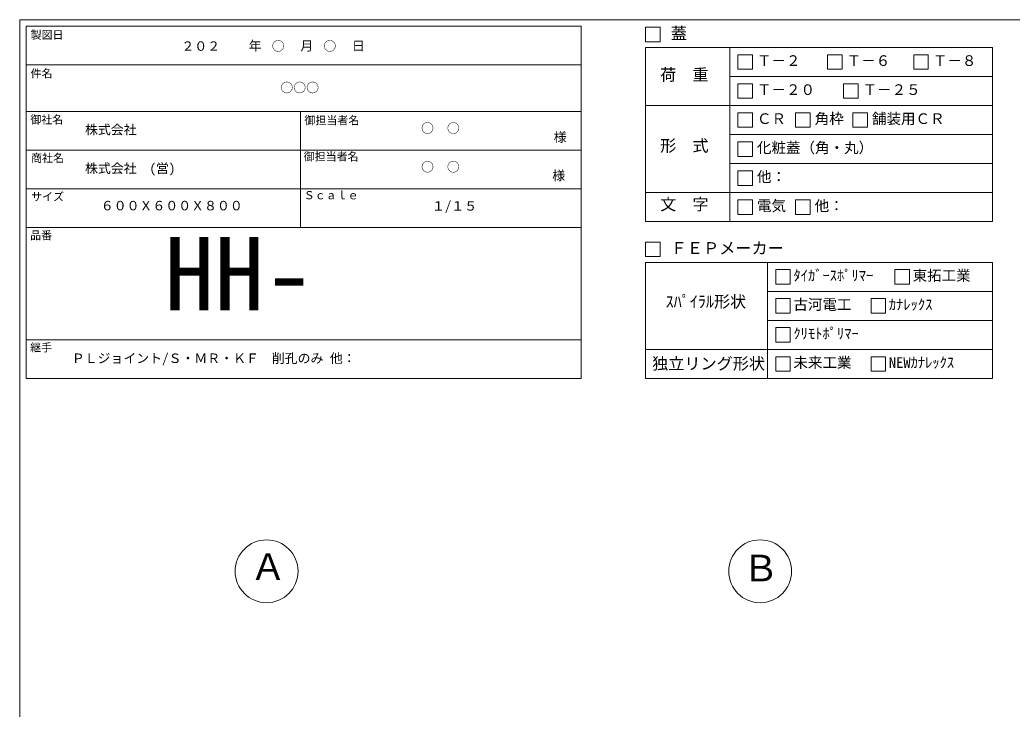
# Model space of a CAD drawing. Units: millimetres, scale not verified. Extents: x -4890 to 18497, y -2288 to 2288.
# Drawn here: x -1230 to 1846, y 151 to 2288 of the extents above; entities that cross this region are included whole.
import ezdxf
from ezdxf.enums import TextEntityAlignment as Align

# ---------------------------------------------------------------- set-up
doc = ezdxf.new("R2010")
doc.units = ezdxf.units.MM
doc.header["$LTSCALE"] = 10
for name, color, linetype, lineweight in [('0-2_waku', 7, 'Continuous', 18), ('0-3_gaikei', 7, 'Continuous', 18), ('0-E_文字１', 7, 'Continuous', 18), ('1-5_文字２', 7, 'Continuous', 5)]:
    doc.layers.add(name, color=color, linetype=linetype, lineweight=lineweight)
doc.styles.add('ＭＳ ゴシック', font='')
doc.styles.get('ＭＳ ゴシック').set_extended_font_data('MS Gothic')

msp = doc.modelspace()

# ---------------------------------------------------------------- linework, layer by layer
at = {"layer": '0-2_waku'}
for p, q in [((-1230.01, 2288.44), (-1230.01, -1986.56)), ((-1210.01, 2268.44), (-1210.01, 1176.44)), ((-1210.01, 2268.44), (509.99, 2268.44)), ((-1210.01, 2268.44), (-1210.01, 1176.44)), ((-1210.01, 2268.44), (509.99, 2268.44)), ((-1210.01, 2268.44), (-1210.01, 1176.44)), ((509.99, 2268.44), (509.99, 1176.44)), ((709.99, 2202.66), (1784.99, 2202.66)), ((709.99, 2202.66), (709.99, 1662.66)), ((970.66, 2202.66), (970.66, 1662.66)), ((1784.99, 2202.66), (1784.99, 1662.66)), ((-1210.01, 2148.44), (509.99, 2148.44)), ((-1210.01, 2148.44), (509.99, 2148.44)), ((-1210.01, 2148.44), (509.99, 2148.44)), ((-1210.01, 2148.44), (509.99, 2148.44)), ((970.66, 2112.66), (1784.99, 2112.66)), ((-1210.01, 2004.44), (509.99, 2004.44)), ((-1210.01, 2004.44), (509.99, 2004.44)), ((-360.01, 2004.44), (-360.01, 1644.44)), ((709.99, 2022.66), (1784.99, 2022.66)), ((970.66, 1932.66), (1784.99, 1932.66)), ((-1210.01, 1884.44), (509.99, 1884.44)), ((970.66, 1842.66), (1784.99, 1842.66)), ((-1210.01, 1764.44), (509.99, 1764.44)), ((709.99, 1752.66), (1784.99, 1752.66)), ((709.99, 1662.66), (1784.99, 1662.66)), ((-1210.01, 1644.44), (509.99, 1644.44)), ((709.99, 1536.44), (1784.99, 1536.44)), ((709.99, 1536.44), (709.99, 1176.44)), ((1087.81, 1536.44), (1087.81, 1176.44)), ((1784.99, 1536.44), (1784.99, 1176.44)), ((1087.81, 1446.44), (1784.99, 1446.44)), ((1087.81, 1356.44), (1784.99, 1356.44)), ((-1210.01, 1296.44), (509.99, 1296.44)), ((709.99, 1266.44), (1784.99, 1266.44)), ((-1210.01, 1176.44), (509.99, 1176.44)), ((709.99, 1176.44), (1784.99, 1176.44)), ((709.99, 1176.44), (1784.99, 1176.44))]:
    msp.add_line(p, q, dxfattribs=at)
for points in [[(-1230.01, 2288.44), (-1230.01, -1986.56), (4889.99, -1986.56)], [(-1230.01, 2288.44), (4889.99, 2288.44), (4889.99, -1986.56)]]:
    msp.add_lwpolyline(points, dxfattribs=at)
at = {"layer": '0-3_gaikei'}
for centre in [(-465.01, 578.44), (1064.99, 578.44)]:
    msp.add_circle(centre, 97.5, dxfattribs=at)
at = {"layer": '0-E_文字１'}
for p, q in [((709.99, 2265.47), (709.99, 2220.47)), ((709.99, 2265.47), (754.99, 2265.47)), ((709.99, 2265.47), (709.99, 2220.47)), ((709.99, 2265.47), (754.99, 2265.47)), ((754.99, 2265.47), (754.99, 2220.47)), ((754.99, 2265.47), (754.99, 2220.47)), ((709.99, 2220.47), (754.99, 2220.47)), ((709.99, 2220.47), (754.99, 2220.47)), ((995.96, 2180.16), (1040.96, 2180.16)), ((995.96, 2180.16), (995.96, 2135.16)), ((995.96, 2180.16), (995.96, 2135.16)), ((995.96, 2180.16), (1040.96, 2180.16)), ((995.96, 2180.16), (995.96, 2135.16)), ((995.96, 2180.16), (1040.96, 2180.16)), ((1040.96, 2180.16), (1040.96, 2135.16)), ((1040.96, 2180.16), (1040.96, 2135.16)), ((1040.96, 2180.16), (1040.96, 2135.16)), ((1274.04, 2180.16), (1319.04, 2180.16)), ((1274.04, 2180.16), (1274.04, 2135.16)), ((1319.04, 2180.16), (1319.04, 2135.16)), ((1541.25, 2180.16), (1586.25, 2180.16)), ((1541.25, 2180.16), (1541.25, 2135.16)), ((1586.25, 2180.16), (1586.25, 2135.16)), ((995.96, 2135.16), (1040.96, 2135.16)), ((995.96, 2135.16), (1040.96, 2135.16)), ((995.96, 2135.16), (1040.96, 2135.16)), ((1274.04, 2135.16), (1319.04, 2135.16)), ((1541.25, 2135.16), (1586.25, 2135.16)), ((995.96, 2090.16), (1040.96, 2090.16)), ((995.96, 2090.16), (995.96, 2045.16)), ((1040.96, 2090.16), (1040.96, 2045.16)), ((1323.44, 2090.16), (1368.44, 2090.16)), ((1323.44, 2090.16), (1323.44, 2045.16)), ((1368.44, 2090.16), (1368.44, 2045.16)), ((995.96, 2045.16), (1040.96, 2045.16)), ((1323.44, 2045.16), (1368.44, 2045.16)), ((995.96, 2000.16), (1040.96, 2000.16)), ((995.96, 2000.16), (995.96, 1955.16)), ((995.96, 2000.16), (995.96, 1955.16)), ((1040.96, 2000.16), (1040.96, 1955.16)), ((1040.96, 2000.16), (1040.96, 1955.16)), ((1174.96, 2000.16), (1219.96, 2000.16)), ((1174.96, 2000.16), (1174.96, 1955.16)), ((1219.96, 2000.16), (1219.96, 1955.16)), ((1352.46, 2000.16), (1397.46, 2000.16)), ((1352.46, 2000.16), (1352.46, 1955.16)), ((1397.46, 2000.16), (1397.46, 1955.16)), ((995.96, 1955.16), (1040.96, 1955.16)), ((995.96, 1955.16), (1040.96, 1955.16)), ((1174.96, 1955.16), (1219.96, 1955.16)), ((1352.46, 1955.16), (1397.46, 1955.16)), ((995.96, 1910.16), (995.96, 1865.16)), ((1040.96, 1910.16), (1040.96, 1865.16)), ((995.96, 1865.16), (1040.96, 1865.16)), ((995.96, 1820.16), (1040.96, 1820.16)), ((995.96, 1820.16), (995.96, 1775.16)), ((995.96, 1820.16), (995.96, 1775.16)), ((1040.96, 1820.16), (1040.96, 1775.16)), ((1040.96, 1820.16), (1040.96, 1775.16)), ((995.96, 1775.16), (1040.96, 1775.16)), ((995.96, 1775.16), (1040.96, 1775.16)), ((995.96, 1730.16), (995.96, 1685.16)), ((1174.96, 1730.16), (1174.96, 1685.16)), ((995.96, 1685.16), (1040.96, 1685.16)), ((1174.96, 1685.16), (1219.96, 1685.16)), ((709.99, 1599.25), (709.99, 1554.25)), ((709.99, 1554.25), (754.99, 1554.25)), ((1113.11, 1513.94), (1113.11, 1468.94)), ((1482.7, 1513.94), (1527.7, 1513.94)), ((1482.7, 1513.94), (1482.7, 1468.94)), ((1482.7, 1513.94), (1527.7, 1513.94)), ((1482.7, 1513.94), (1482.7, 1468.94)), ((1482.7, 1513.94), (1527.7, 1513.94)), ((1482.7, 1513.94), (1482.7, 1468.94)), ((1527.7, 1513.94), (1527.7, 1468.94)), ((1527.7, 1513.94), (1527.7, 1468.94)), ((1527.7, 1513.94), (1527.7, 1468.94)), ((1113.11, 1468.94), (1158.11, 1468.94)), ((1482.7, 1468.94), (1527.7, 1468.94)), ((1482.7, 1468.94), (1527.7, 1468.94)), ((1482.7, 1468.94), (1527.7, 1468.94)), ((1113.11, 1423.94), (1158.11, 1423.94)), ((1113.11, 1423.94), (1113.11, 1378.94)), ((1158.11, 1423.94), (1158.11, 1378.94)), ((1409.02, 1423.94), (1409.02, 1378.94)), ((1113.11, 1378.94), (1158.11, 1378.94)), ((1409.02, 1378.94), (1454.02, 1378.94)), ((1113.11, 1333.94), (1113.11, 1288.94)), ((1113.11, 1288.94), (1158.11, 1288.94)), ((1113.11, 1243.94), (1158.11, 1243.94)), ((1113.11, 1243.94), (1113.11, 1198.94)), ((1158.11, 1243.94), (1158.11, 1198.94)), ((1409.02, 1243.94), (1454.02, 1243.94)), ((1409.02, 1243.94), (1409.02, 1198.94)), ((1454.02, 1243.94), (1454.02, 1198.94)), ((1113.11, 1198.94), (1158.11, 1198.94)), ((1409.02, 1198.94), (1454.02, 1198.94))]:
    msp.add_line(p, q, dxfattribs=at)
for points in [[(709.99, 2265.47), (754.99, 2265.47), (754.99, 2220.47)], [(709.99, 2265.47), (754.99, 2265.47), (754.99, 2220.47)], [(709.99, 2265.47), (709.99, 2220.47), (754.99, 2220.47)], [(995.96, 2000.16), (1040.96, 2000.16), (1040.96, 1955.16)], [(995.96, 2000.16), (995.96, 1955.16), (1040.96, 1955.16)], [(995.96, 1910.16), (1040.96, 1910.16), (1040.96, 1865.16)], [(995.96, 1820.16), (1040.96, 1820.16), (1040.96, 1775.16)], [(995.96, 1820.16), (995.96, 1775.16), (1040.96, 1775.16)], [(995.96, 1730.16), (1040.96, 1730.16), (1040.96, 1685.16)], [(1174.96, 1730.16), (1219.96, 1730.16), (1219.96, 1685.16)], [(709.99, 1599.25), (754.99, 1599.25), (754.99, 1554.25)], [(1113.11, 1513.94), (1158.11, 1513.94), (1158.11, 1468.94)], [(1409.02, 1423.94), (1454.02, 1423.94), (1454.02, 1378.94)], [(1113.11, 1333.94), (1158.11, 1333.94), (1158.11, 1288.94)]]:
    msp.add_lwpolyline(points, dxfattribs=at)

# ---------------------------------------------------------------- texts
at = {"layer": '0-E_文字１', "style": 'ＭＳ ゴシック'}
for s, height, p in [('製図日', 24.93, (-1196.74, 2221.99)), ('蓋', 36.66, (788.08, 2217.55)), ('\u3000\u3000年\u3000\u3000\u3000月\u3000\u3000\u3000日', 29.33, (-600.7, 2184.38)), ('Ｔ－２', 32.99, (1055.1, 2135.65)), ('Ｔ－６', 32.99, (1333.19, 2135.65)), ('Ｔ－８', 32.99, (1600.39, 2135.65)), ('件名', 24.93, (-1196.74, 2101.99)), ('荷\u3000重', 36.66, (754.96, 2088.86)), ('Ｔ－２０', 32.99, (1055.1, 2045.65)), ('Ｔ－２５', 32.99, (1382.59, 2045.65)), ('角枠', 32.99, (1234.1, 1955.65)), ('舗装用ＣＲ', 32.99, (1411.61, 1955.65)), ('御社名', 24.93, (-1197.71, 1958.98)), ('御担当者名', 24.93, (-347.8, 1956.77)), ('御担当者名', 24.93, (-347.8, 1956.77)), ('ＣＲ', 32.99, (1055.1, 1955.65)), ('様', 29.33, (424.95, 1901.27)), ('形\u3000式', 36.66, (754.96, 1868.89)), ('化粧蓋（角・丸）', 32.99, (1055.1, 1865.65)), ('御担当者名', 24.93, (-350.01, 1844.47)), ('商社名', 24.93, (-1195.1, 1839.94)), ('様', 29.33, (420.45, 1782.35)), ('他：', 32.99, (1055.1, 1775.65)), ('サイズ', 24.93, (-1195.1, 1719.94)), ('Ｓｃａｌｅ', 24.93, (-350.01, 1724.47)), ('６００Ｘ６００Ｘ８００', 29.33, (-979.06, 1688.9)), ('１/１５', 29.33, (47.54, 1687.95)), ('文\u3000字', 36.66, (754.96, 1687.41)), ('電気', 32.99, (1055.1, 1685.65)), ('他：', 32.99, (1234.1, 1685.65)), ('品番', 24.93, (-1198.1, 1600.3)), ('HH-', 227.3, (-781.6, 1319.84)), ('ＦＥＰメーカー', 36.66, (788.08, 1551.33)), ('ﾀｲｶﾞｰｽﾎﾟﾘﾏｰ', 32.99, (1168.08, 1469.42)), ('東拓工業', 32.99, (1537.66, 1469.42)), ('ｽﾊﾟｲﾗﾙ形状', 36.66, (771.84, 1385.33)), ('古河電工', 32.99, (1168.08, 1379.42)), ('ｶﾅﾚｯｸｽ', 32.99, (1463.99, 1379.42)), ('ｸﾘﾓﾄﾎﾟﾘﾏｰ', 32.99, (1168.08, 1289.42)), ('継手', 24.93, (-1198.1, 1252.3)), ('ＰＬジョイント/Ｓ・ＭＲ・ＫＦ\u3000削孔のみ 他：', 29.33, (-1069.02, 1215.64)), ('独立リング形状', 36.66, (730.08, 1193.3)), ('未来工業', 32.99, (1168.08, 1199.42)), ('NEWｶﾅﾚｯｸｽ', 32.99, (1463.99, 1199.42)), ('Ａ', 82.48, (-516.64, 527.22)), ('Ｂ', 82.48, (1010.22, 522.38))]:
    msp.add_text(s, height=height, dxfattribs=at).set_placement(p, align=Align.BOTTOM_LEFT)
at = {"layer": '1-5_文字２', "style": 'ＭＳ ゴシック'}
for s, p in [('\u3000\u3000２０２\u3000\u3000\u3000\u3000○\u3000\u3000\u3000○', (-809.17, 2183.6)), ('○○○', (-422.49, 2054.78)), ('○\u3000○', (13.77, 1928.9)), ('株式会社', (-1028.01, 1924.52)), ('株式会社\u3000(営)', (-1028.01, 1804.52)), ('○\u3000○', (13.77, 1808.9))]:
    msp.add_text(s, height=29.33, dxfattribs=at).set_placement(p, align=Align.BOTTOM_LEFT)

doc.saveas('drawing.dxf')
